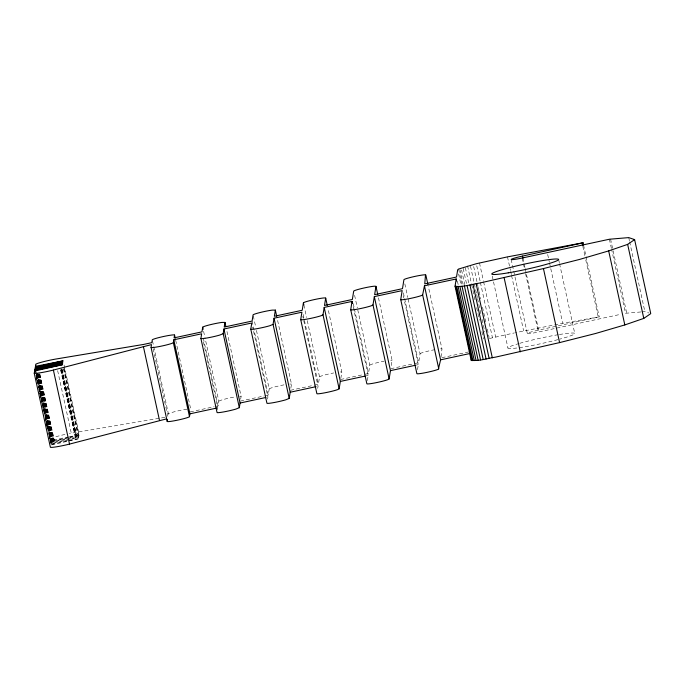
<?xml version="1.0" encoding="UTF-8"?>
<svg xmlns="http://www.w3.org/2000/svg" width="685" height="685" viewBox="0 0 685 685"><rect width="100%" height="100%" fill="white"/><g stroke="black" fill="none" stroke-linecap="round" stroke-linejoin="round"><path stroke-width="0.51" stroke-dasharray="3.42 2.57" d="M441.029 356.911L441.971 348.999L428.33 286.441M152.498 340.899L168.416 413.886L167.962 416.685L153.183 348.922M217.487 409.69L217.787 407.832L203.008 340.06M215.004 406.556L218.095 405.888L218.84 401.239L204.978 337.636M240.675 399.227L241.12 396.435L226.572 329.708M267.587 399.09L267.921 397.035L252.688 327.173M265.129 395.759L268.229 395.091L269.214 388.926L256.027 328.449M290.842 388.241L291.493 384.122L277.177 318.439M317.712 388.344L318.054 386.237L303.498 319.501M314.235 385.184L318.362 384.294L319.544 376.904L306.811 318.516M340.813 378.437L341.824 372.101L327.961 308.498M367.348 380.637L368.179 375.44L352.724 304.534M364.369 374.387L368.496 373.496L369.823 365.173L357.553 308.867M391.272 365.576L392.111 360.37L378.24 296.776M417.516 369.626L418.321 364.634L403.996 298.951M414.502 363.589L418.629 362.699L420.059 353.717L408.012 298.454M511.181 259.452L527.322 333.484A11.405 0.916 -12.3 0 1 538.624 330.11L599.255 316.838L562.685 323.277L515.385 332.696M64.047 365.002L79.272 434.855L69.365 437.227M64.304 368.299L79.083 436.071L53.978 441.714L51.075 443.041L78.843 437.518L51.306 443.837M63.422 368.881L78.655 438.734L51.298 444.985M68.346 437.441L51.306 441.585L79.083 436.071M489.364 338.51L514.358 332.919M527.322 333.484A11.405 0.916 -12.3 0 0 538.307 332.054L620.345 314.381M64.998 434.444A14.248 1.139 -12.3 0 0 51.829 438.314L51.503 440.369L68.423 436.961M69.442 436.739L79.272 434.855M164.905 417.345L71.283 433.185A14.248 1.139 -12.3 0 0 69.253 433.562M190.242 411.89L213.968 406.779M240.375 401.093L264.102 395.981M290.508 390.296L313.199 385.407M340.642 379.499L363.333 374.609M390.775 368.701L413.466 363.812M441.928 357.681L468.557 351.944M366.115 375.877L368.179 375.44M416.257 365.079L418.321 364.634M51.418 444.24L78.655 438.734M187.022 409.176L185.258 409.442A11.405 0.916 -12.3 0 0 168.416 413.886M640.835 311.966L625.533 313.268L611.662 249.665M289.644 384.011L291.493 384.122M641.845 311.88L644.876 311.641L648.789 312.968M390.69 360.207L392.111 360.37M340.411 371.938L341.824 372.101M239.707 396.272L241.12 396.435M441.971 348.999L441.637 348.836A11.208 0.899 -12.3 0 0 440.583 348.836M628.736 237.609L629.412 240.743M629.643 241.788L644.876 311.641M610.566 239.082L626.706 313.105M609.393 239.236L611.44 248.621M583.543 245.042L599.229 316.984M582.824 246.369L584.87 255.745M585.778 259.915L598.279 317.266M558.643 259.529L559.328 262.663M559.559 263.708L574.784 333.561M547.675 254.46L549.267 261.764M549.498 262.809L562.685 323.277M522.938 258.176L524.984 267.552M525.207 268.597L538.624 330.11M522.167 258.022L524.445 268.451M525.575 273.666L538.307 332.054M507.491 256.875L510.453 270.429M510.676 271.474L511.361 274.599M511.584 275.644L523.631 330.898M492.258 276.046L507.945 347.989M479.5 262.98L483.37 280.704M483.593 281.749L495.64 337.003M476.76 265.814L480.168 281.449M480.399 282.494L492.446 337.756M473.678 266.568L477.085 282.211M477.317 283.256L477.993 286.381M478.224 287.426L478.901 290.551M479.132 291.596L480.724 298.891M482.54 307.231L484.817 317.66M485.04 318.705L485.725 321.83M487.318 329.125L489.133 337.465M470.526 266.285L476.435 293.394M476.666 294.43L477.342 297.564M477.573 298.6L480.981 314.244M482.12 319.458L484.843 331.968M467.59 265.977L471.451 283.701M471.674 284.746L475.09 300.39M476.683 307.685L479.406 320.195M481.906 331.668L483.499 338.964M465.355 267.732L468.771 283.376M463.197 268.409L466.605 284.044M461.596 270.07L464.781 284.669M459.909 269.59L463.094 284.189M458.608 269.042L462.015 284.677M458.59 273.957L461.091 285.422M457.426 281.201L458.333 285.38M404.835 283.864L407.789 297.418M403.397 292.846L418.629 362.699M403.319 295.826L403.773 297.906M354.599 295.321L357.322 307.83M353.263 303.643L354.171 307.813M354.402 308.858L368.496 373.496M303.857 304.962L306.589 317.472M303.13 314.441L318.362 384.294M302.821 316.376L303.275 318.465M253.304 315.939L255.805 327.413M252.089 321.068L268.229 395.091M203.608 331.377L204.746 336.592M203.317 338.125L218.095 405.888M175.694 340.265L190.695 409.082A11.405 0.916 -12.3 0 0 190.353 408.911M63.842 368.71L78.843 437.518M62.207 369.532L76.532 435.215M61.898 368.967L76.455 435.703M61.556 368.658L76.335 436.422M61.71 370.183L76.258 436.91M61.325 370.106L76.103 437.878M61.016 369.549L76.018 438.366M60.905 370.277L75.907 439.094M60.597 369.72L75.829 439.573M57.643 370.628L71.283 433.185M39.927 374.327L54.243 440.01M39.619 373.77L54.166 440.498M39.499 374.498L54.055 441.226M39.199 373.942L53.978 441.714M38.814 373.864L53.815 442.681M38.737 374.352L53.738 443.161M38.677 374.549L53.002 440.232M38.394 374.036L53.627 443.889M38.403 374.592L52.728 440.275M38.026 373.676L53.55 444.377M38.154 374.626L52.471 440.309M37.735 373.667L52.531 441.491M37.821 374.241L52.368 440.969M37.504 373.753L52.574 442.904M37.538 374.686L51.863 440.378M37.273 373.779L52.3 442.938M37.067 373.804L51.94 442.253M36.887 373.813L52.043 442.981M36.373 371.707L52.283 444.693M36.759 374.618L51.538 442.39M36.605 374.678L52 444.771M36.476 374.729L51.623 444.214M36.373 374.781L51.743 444.848M36.305 375.029L51.512 444.916M36.142 375.089L51.144 443.906M36.014 375.14L37.906 383.788M38.06 384.525L38.814 387.958M38.968 388.695L48.138 430.702M48.344 431.43L49.046 434.872M49.2 435.617L51.067 443.948M36.331 377.281L37.281 381.451M38.917 388.994L39.602 392.128M39.747 392.925L40.509 396.298M40.655 397.094L41.365 400.211M41.562 401.264L43.009 407.763M43.155 408.56L43.926 411.933M45.458 418.98L47.556 428.613M49.149 435.917L49.834 439.042M50.005 439.838L50.913 444.008M36.331 377.521L37.007 380.646M39.739 393.156L40.424 396.29M46.631 425.299L47.47 428.613M420.059 353.717A11.208 0.899 -12.3 0 1 433.999 349.829M369.823 365.173A11.405 0.916 -12.3 0 1 384.002 361.218M319.544 376.904A11.405 0.916 -12.3 0 1 333.715 372.94M269.214 388.926A11.405 0.916 -12.3 0 1 285.208 384.636M218.84 401.239A11.405 0.916 -12.3 0 1 235.683 396.795M559.38 334.511A34.207 2.74 -12.3 0 1 559.945 339.084M557.83 339.649A34.207 2.74 -12.3 0 1 514.675 348.245A34.207 2.74 -12.3 0 1 517.928 343.844M519.769 343.305A34.207 2.74 -12.3 0 1 558.326 334.682"/><path stroke-width="1.03" d="M35.885 369.292L35.688 364.283A14.248 1.139 -12.3 0 1 55.143 359.163L143.67 344.418L151.822 342.663L152.275 339.854A11.405 0.916 -12.3 0 1 169.118 335.419L171.404 335.076A11.405 0.916 -12.3 0 1 174.555 335.059L174.101 337.868L201.955 331.865L202.7 327.207A11.405 0.916 -12.3 0 1 209.721 324.836A11.405 0.916 -12.3 0 1 221.829 322.429L224.98 322.412L224.235 327.062L252.089 321.068L253.073 314.894A11.405 0.916 -12.3 0 1 260.094 312.523A11.405 0.916 -12.3 0 1 272.202 310.117L275.353 310.099L274.368 316.264L302.222 310.271L303.404 302.873A11.405 0.916 -12.3 0 1 311.812 300.158A11.405 0.916 -12.3 0 1 324.27 297.915L325.683 298.078L324.502 305.467L352.355 299.473L353.683 291.142A11.405 0.916 -12.3 0 1 362.091 288.428A11.405 0.916 -12.3 0 1 374.549 286.184L375.962 286.347L374.635 294.67L402.489 288.676L403.919 279.694A11.208 0.899 -12.3 0 1 413.603 276.697A11.208 0.899 -12.3 0 1 425.496 274.805L424.768 283.873L456.518 277.031L457.674 269.787L458.608 269.042L476.306 263.725L507.491 256.875L582.19 242.935L583.115 242.807L583.543 245.042M35.389 371.099L34.935 369.009L35.586 368.299L62.943 362.04L35.252 367.562L35.594 367.151L63.131 360.832L35.363 366.347M166.635 418.852L69.528 444.094A14.248 1.139 -12.3 0 1 50.39 447.279L34.25 373.248L34.584 371.193L35.603 370.816L62.515 364.711L34.832 370.234L35.355 369.746L62.703 363.495L34.935 369.009M352.492 303.498L352.039 301.409L324.193 307.411L340.334 381.434L339.143 388.832L337.577 389.637A11.405 0.916 -12.3 0 1 324.973 392.788A11.405 0.916 -12.3 0 1 316.864 393.627L300.724 319.604L301.914 312.206L274.06 318.208L290.2 392.231L289.207 398.405L285.842 399.792A11.405 0.916 -12.3 0 1 273.666 402.617A11.405 0.916 -12.3 0 1 266.927 403.2L250.787 329.177L251.78 323.003L223.926 329.005L240.067 403.028L239.322 407.686L235.948 409.073A11.405 0.916 -12.3 0 1 223.772 411.899A11.405 0.916 -12.3 0 1 217.042 412.481L200.902 338.458L201.647 333.8L173.793 339.803L189.933 413.826L189.488 416.634A11.405 0.916 -12.3 0 1 186.114 418.021L183.777 418.672A11.405 0.916 -12.3 0 1 167.2 421.438L151.06 347.406L151.513 344.598L53.387 370.063A14.248 1.139 -12.3 0 1 34.25 373.248M189.488 416.634L173.348 342.611L173.793 339.803M167.2 421.438L167.5 419.562M239.322 407.686L223.182 333.655L223.926 329.005M289.207 398.405L273.067 324.373L274.06 318.208M339.143 388.832L323.003 314.8L324.193 307.411M456.664 281.055L456.21 278.975L424.452 285.808L440.592 359.839L438.374 369.224A11.208 0.899 -12.3 0 1 426.25 372.512A11.208 0.899 -12.3 0 1 416.874 373.616L400.734 299.593L402.181 290.611L374.327 296.614L390.467 370.636L389.131 378.959L387.564 379.764A11.405 0.916 -12.3 0 1 374.96 382.915A11.405 0.916 -12.3 0 1 366.852 383.763L350.711 309.731L352.039 301.409M389.131 378.959L372.991 304.936L374.327 296.614M583.115 242.807L522.484 256.087A11.405 0.916 -12.3 0 0 511.181 259.452A11.405 0.916 -12.3 0 0 522.167 258.022L609.393 239.236L628.736 237.609L634.61 239.613L650.75 313.636L643.789 318.397L624.814 324.93L595.685 333.467L559.585 342.603L495.563 357.125C487.566 358.272 479.209 361.372 471.186 360.25L455.046 286.219L456.21 278.975M471.186 360.25L471.52 358.178M438.785 368.898L422.645 294.875L424.452 285.808M223.182 333.655L219.808 335.051A11.405 0.916 -12.3 0 1 207.632 337.876A11.405 0.916 -12.3 0 1 200.902 338.458M273.067 324.373L269.702 325.76A11.405 0.916 -12.3 0 1 257.526 328.586A11.405 0.916 -12.3 0 1 250.787 329.177M323.003 314.8L321.436 315.605A11.405 0.916 -12.3 0 1 308.832 318.756A11.405 0.916 -12.3 0 1 300.724 319.604M372.991 304.936L371.416 305.741A11.405 0.916 -12.3 0 1 358.82 308.892A11.405 0.916 -12.3 0 1 350.711 309.731M422.645 294.875L422.234 295.201A11.208 0.899 -12.3 0 1 410.109 298.489A11.208 0.899 -12.3 0 1 400.734 299.593M455.046 286.219C463.069 287.349 471.426 284.249 479.423 283.102L543.445 268.571L579.544 259.435L608.674 250.907L627.648 244.374L634.61 239.613M189.933 413.826L216.751 408.054M240.067 403.028L265.857 397.48M290.2 392.231L315.99 386.674M340.334 381.434L365.088 376.099M390.467 370.636L415.23 365.302M440.592 359.839L470.295 353.443M627.648 244.374L643.789 318.397M608.674 250.907L624.814 324.93M582.139 243.235L582.592 245.324M543.445 268.571L559.585 342.603M522.484 256.087L522.938 258.176M504.143 277.827L520.283 351.85M476.169 283.778L492.31 357.801M472.992 284.403L489.133 358.426M469.944 284.969L486.085 358.991M467.059 285.465L483.199 359.488M464.396 285.876L480.536 359.908M462.007 286.21L478.147 360.242M459.918 286.45L476.058 360.481M458.162 286.604L474.303 360.627M456.784 286.655L472.924 360.678M455.79 286.604L471.931 360.635M425.83 274.976L427.877 284.352M375.962 286.347L377.786 294.687M325.683 298.078L327.276 305.373M303.404 302.873L303.857 304.962M275.353 310.099L276.723 316.359M224.98 322.412L225.887 326.582M202.7 327.207L203.154 329.297M174.555 335.059L175.232 338.184M143.353 346.362L159.494 420.384M53.387 370.063L69.528 444.094M35.569 366.355L36.022 368.436M35.449 366.355L36.048 369.232M35.303 367.263L35.757 369.352M34.875 369.926L35.329 372.015M34.772 369.977L35.235 372.066M173.348 342.611A11.405 0.916 -12.3 0 1 169.974 343.998L167.637 344.649A11.405 0.916 -12.3 0 1 151.06 347.406M508.261 272.835A34.207 2.74 -12.3 0 0 558.643 259.529A34.207 2.74 -12.3 0 0 508.758 267.869A34.207 2.74 -12.3 0 0 508.261 272.835"/></g></svg>
